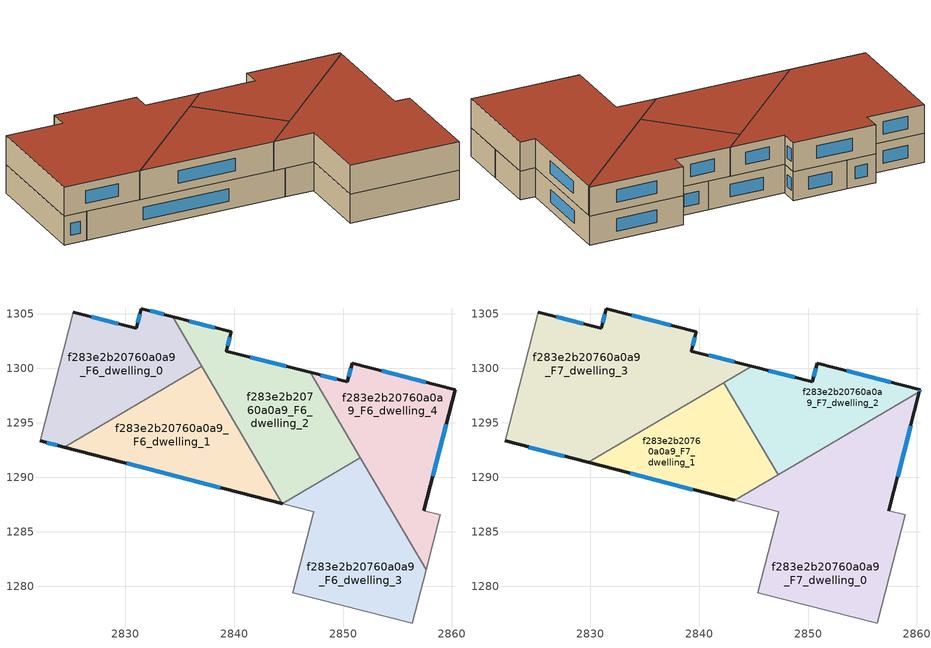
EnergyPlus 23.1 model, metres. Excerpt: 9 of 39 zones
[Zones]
f283e2b20760a0a9_F6_dwelling_0
 floor to f283e2b20760a0a9_F5_dwelling_0 (EU_floor_Construction): 2834.37,1304.73 2837.05,1300.17 2824.43,1292.75 2822.18,1293.33 2825.24,1305.17 2831.01,1303.68 2831.47,1305.48 z18
 wall outside (EU_wall_Construction): 2822.18,1293.33 2824.43,1292.75 / 2834.37,1304.73 2831.47,1305.48 2831.01,1303.68 2825.24,1305.17 z18:21
 wall adiabatic (EU_wall_Construction): 2825.24,1305.17 2822.18,1293.33 z18:21
 wall to f283e2b20760a0a9_F6_dwelling_1 (EU_wall_Construction): 2824.43,1292.75 2837.05,1300.17 z18:21
 wall to f283e2b20760a0a9_F6_dwelling_2 (EU_wall_Construction): 2837.05,1300.17 2834.37,1304.73 z18:21
 window (EU_Window_Construction): 2822.83,1293.17 2823.79,1292.92 / 2829.36,1304.1 2826.89,1304.74 / 2831.34,1304.96 2831.14,1304.19 / 2833.54,1304.94 2832.3,1305.26 z18.86:20.14
f283e2b20760a0a9_F6_dwelling_1
 floor to f283e2b20760a0a9_F5_dwelling_1 (EU_floor_Construction): 2837.05,1300.17 2844.45,1287.58 2824.43,1292.75 z18
 wall outside (EU_wall_Construction): 2824.43,1292.75 2844.45,1287.58 z18:21
 wall to f283e2b20760a0a9_F6_dwelling_3 (EU_wall_Construction): 2844.45,1287.58 2844.44,1287.59 z18:21
 wall to f283e2b20760a0a9_F6_dwelling_2 (EU_wall_Construction): 2844.44,1287.59 2837.05,1300.17 z18:21
 window (EU_Window_Construction): 2830.15,1291.28 2838.73,1289.06 z18.86:20.14
f283e2b20760a0a9_F6_dwelling_2
 floor to f283e2b20760a0a9_F5_dwelling_2 (EU_floor_Construction): 2847,1299.62 2851.6,1291.8 2844.44,1287.59 2834.37,1304.73 2839.75,1303.34 2839.29,1301.59 z18
 wall outside (EU_wall_Construction): 2847,1299.62 2839.29,1301.59 2839.75,1303.34 2834.37,1304.73 z18:21
 wall to f283e2b20760a0a9_F6_dwelling_3 (EU_wall_Construction): 2844.44,1287.59 2851.6,1291.8 z18:21
 wall to f283e2b20760a0a9_F6_dwelling_4 (EU_wall_Construction): 2851.6,1291.8 2847,1299.62 z18:21
 window (EU_Window_Construction): 2838.21,1303.74 2835.91,1304.33 / 2839.42,1302.09 2839.62,1302.84 / 2844.8,1300.18 2841.5,1301.03 z18.86:20.14
f283e2b20760a0a9_F6_dwelling_3
 floor to f283e2b20760a0a9_F5_dwelling_3 (EU_floor_Construction): 2851.6,1291.8 2857.64,1281.53 2856.36,1276.59 2845.4,1279.42 2847.31,1286.84 2844.45,1287.58 2844.44,1287.59 z18
 wall adiabatic (EU_wall_Construction): 2844.45,1287.58 2847.31,1286.84 2845.4,1279.42 2856.36,1276.59 2857.64,1281.53 z18:21
 wall to f283e2b20760a0a9_F6_dwelling_4 (EU_wall_Construction): 2857.64,1281.53 2851.6,1291.8 z18:21
f283e2b20760a0a9_F6_dwelling_4
 floor to f283e2b20760a0a9_F5_dwelling_4 (EU_floor_Construction): 2860.28,1298.05 2857.41,1286.94 2858.93,1286.55 2857.64,1281.53 2847,1299.62 2850.4,1298.75 2850.84,1300.48 z18
 wall outside (EU_wall_Construction): 2857.41,1286.94 2860.28,1298.05 2850.84,1300.48 2850.4,1298.75 2847,1299.62 z18:21
 wall adiabatic (EU_wall_Construction): 2857.64,1281.53 2858.93,1286.55 2857.41,1286.94 z18:21
 window (EU_Window_Construction): 2858.23,1290.12 2859.46,1294.88 / 2849.43,1299 2847.97,1299.37 / 2850.72,1299.99 2850.53,1299.25 / 2857.58,1298.75 2853.54,1299.79 z18.86:20.14
f283e2b20760a0a9_F7_dwelling_0
 floor to f283e2b20760a0a9_F6_dwelling_3 (EU_floor_Construction): 2851.6,1291.8 2857.64,1281.53 2856.36,1276.59 2845.4,1279.42 2847.31,1286.84 2844.45,1287.58 2844.44,1287.59 z21
 floor to f283e2b20760a0a9_F6_dwelling_4 (EU_floor_Construction): 2860.22,1297.84 2857.41,1286.94 2858.93,1286.55 2857.64,1281.53 2851.18,1292.52 z21
 floor to f283e2b20760a0a9_F6_dwelling_2 (EU_floor_Construction): 2851.18,1292.52 2851.6,1291.8 2844.44,1287.59 2844.02,1288.31 z21
 floor to f283e2b20760a0a9_F6_dwelling_1 (EU_floor_Construction): 2844.02,1288.31 2844.45,1287.58 2843.28,1287.88 z21
 wall outside (EU_wall_Construction): 2857.41,1286.94 2860.22,1297.84 z21:24
 wall adiabatic (EU_wall_Construction): 2843.28,1287.88 2847.31,1286.84 2845.4,1279.42 2856.36,1276.59 2858.93,1286.55 2857.41,1286.94 z21:24
 wall to f283e2b20760a0a9_F7_dwelling_2 (EU_wall_Construction): 2860.22,1297.84 2847.26,1290.22 z21:24
 wall to f283e2b20760a0a9_F7_dwelling_1 (EU_wall_Construction): 2847.26,1290.22 2843.28,1287.88 z21:24
 window (EU_Window_Construction): 2858.22,1290.05 2859.42,1294.72 z21.86:23.14
 roof outside (EU_roof_Construction): 2856.36,1276.59 2858.93,1286.55 2857.41,1286.94 2860.22,1297.84 2843.28,1287.88 2847.31,1286.84 2845.4,1279.42 z24
f283e2b20760a0a9_F7_dwelling_1
 floor to f283e2b20760a0a9_F6_dwelling_1 (EU_floor_Construction): 2839.04,1296.79 2844.02,1288.31 2843.28,1287.88 2829.81,1291.36 z21
 floor to f283e2b20760a0a9_F6_dwelling_2 (EU_floor_Construction): 2842.28,1298.69 2847.26,1290.21 2844.02,1288.31 2839.04,1296.79 z21
 wall outside (EU_wall_Construction): 2829.81,1291.36 2843.28,1287.88 z21:24
 wall to f283e2b20760a0a9_F7_dwelling_2 (EU_wall_Construction): 2847.26,1290.21 2842.28,1298.69 z21:24
 wall to f283e2b20760a0a9_F7_dwelling_3 (EU_wall_Construction): 2842.28,1298.69 2829.81,1291.36 z21:24
 window (EU_Window_Construction): 2833.66,1290.37 2839.43,1288.88 z21.86:23.14
 roof outside (EU_roof_Construction): 2847.26,1290.21 2842.28,1298.69 2829.81,1291.36 2843.28,1287.88 z24
f283e2b20760a0a9_F7_dwelling_2
 floor to f283e2b20760a0a9_F6_dwelling_2 (EU_floor_Construction): 2847,1299.62 2851.18,1292.52 2847.26,1290.21 2842.28,1298.69 2844.81,1300.18 z21
 floor to f283e2b20760a0a9_F6_dwelling_4 (EU_floor_Construction): 2860.28,1298.05 2860.22,1297.84 2851.18,1292.52 2847,1299.62 2850.4,1298.75 2850.84,1300.48 z21
 wall outside (EU_wall_Construction): 2860.22,1297.84 2860.28,1298.05 2850.84,1300.48 2850.4,1298.75 2844.81,1300.18 z21:24
 wall to f283e2b20760a0a9_F7_dwelling_3 (EU_wall_Construction): 2844.81,1300.18 2842.28,1298.69 z21:24
 window (EU_Window_Construction): 2848.8,1299.16 2846.41,1299.77 / 2850.72,1299.99 2850.53,1299.25 / 2857.58,1298.75 2853.54,1299.79 / 2860.24,1297.9 2860.26,1297.99 z21.86:23.14
 roof outside (EU_roof_Construction): 2860.22,1297.84 2860.28,1298.05 2850.84,1300.48 2850.4,1298.75 2844.81,1300.18 2842.28,1298.69 2847.26,1290.21 z24
f283e2b20760a0a9_F7_dwelling_3
 floor to f283e2b20760a0a9_F6_dwelling_0 (EU_floor_Construction): 2834.37,1304.73 2837.05,1300.17 2824.43,1292.76 2822.18,1293.33 2825.24,1305.17 2831.01,1303.68 2831.47,1305.48 z21
 floor to f283e2b20760a0a9_F6_dwelling_1 (EU_floor_Construction): 2837.05,1300.17 2839.04,1296.79 2829.81,1291.36 2824.43,1292.76 z21
 floor to f283e2b20760a0a9_F6_dwelling_2 (EU_floor_Construction): 2844.81,1300.18 2839.04,1296.79 2834.37,1304.73 2839.75,1303.34 2839.29,1301.59 z21
 wall outside (EU_wall_Construction): 2844.81,1300.18 2839.29,1301.59 2839.75,1303.34 2831.47,1305.48 2831.01,1303.68 2825.24,1305.17 / 2822.18,1293.33 2829.81,1291.36 z21:24
 wall adiabatic (EU_wall_Construction): 2825.24,1305.17 2822.18,1293.33 z21:24
 window (EU_Window_Construction): 2829.36,1304.1 2826.89,1304.74 / 2831.34,1304.96 2831.14,1304.19 / 2837.38,1303.95 2833.84,1304.87 / 2839.42,1302.09 2839.62,1302.84 / 2843.24,1300.58 2840.87,1301.19 / 2824.36,1292.77 2827.63,1291.93 z21.86:23.14
 roof outside (EU_roof_Construction): 2844.81,1300.18 2839.29,1301.59 2839.75,1303.34 2831.47,1305.48 2831.01,1303.68 2825.24,1305.17 2822.18,1293.33 2829.81,1291.36 z24
[Building]
EU S2 Campaign: North Axis=0; Terrain=City; Solar Distribution=FullExterior
[Site:Location]
Helsinki-Vantaa.AP: Latitude=60.317; Longitude=24.963; Time Zone=2; Elevation=54.6
[SizingPeriod:WeatherFileDays]
AnnualSizingPeriod: Begin Month=1; Begin Day of Month=1; End Month=12; End Day of Month=31; Day of Week for Start Day=Monday; Use Weather File Daylight Saving Period=No; Use Weather File Rain and Snow Indicators=No
[MATERIAL]
EU_InternalMass_Material: Roughness=MediumRough; Thickness=0.1; Conductivity=1; Density=1800; Specific Heat=900; Thermal Absorptance=0.9; Solar Absorptance=0.7; Visible Absorptance=0.7
[MATERIAL:NOMASS] Roughness=MediumRough; Thermal Absorptance=0.9; Solar Absorptance=0.7; Visible Absorptance=0.7
Name | Thermal Resistance
EU_wall_NoMass | 5.91765
EU_roof_NoMass | 11.1778
EU_floor_NoMass | 6.2875
[WINDOWMATERIAL:SIMPLEGLAZINGSYSTEM]
EU_Window_SimpleGlazing: UFactor=0.994035; Solar Heat Gain Coefficient=0.7; Visible Transmittance=0.7
[CONSTRUCTION]
EU_wall_Construction: EU_wall_NoMass
EU_roof_Construction: EU_roof_NoMass
EU_floor_Construction: EU_floor_NoMass
EU_Window_Construction: EU_Window_SimpleGlazing
EU_InternalMass_Construction: EU_InternalMass_Material
[ZONE] Type=1; Multiplier=1; Ceiling Height=autocalculate; Floor Area=autocalculate; Part of Total Floor Area=Yes
Name | Volume
f283e2b20760a0a9_F6_dwelling_0 | 320.848
f283e2b20760a0a9_F7_dwelling_0 | 562.284
f283e2b20760a0a9_F6_dwelling_1 | 320.834
f283e2b20760a0a9_F7_dwelling_1 | 281.128
f283e2b20760a0a9_F6_dwelling_2 | 353.873
f283e2b20760a0a9_F7_dwelling_2 | 281.151
f283e2b20760a0a9_F6_dwelling_3 | 353.888
f283e2b20760a0a9_F7_dwelling_3 | 562.254
f283e2b20760a0a9_F6_dwelling_4 | 337.368
[INTERNALMASS] Construction=EU_InternalMass_Construction
Name | Zone or ZoneList | Surface Area
f283e2b20760a0a9_F6_dwelling_0_EU_InternalMass | f283e2b20760a0a9_F6_dwelling_0 | 106.95
f283e2b20760a0a9_F6_dwelling_1_EU_InternalMass | f283e2b20760a0a9_F6_dwelling_1 | 106.94
f283e2b20760a0a9_F6_dwelling_2_EU_InternalMass | f283e2b20760a0a9_F6_dwelling_2 | 117.966
f283e2b20760a0a9_F6_dwelling_3_EU_InternalMass | f283e2b20760a0a9_F6_dwelling_3 | 117.963
f283e2b20760a0a9_F6_dwelling_4_EU_InternalMass | f283e2b20760a0a9_F6_dwelling_4 | 112.456
f283e2b20760a0a9_F7_dwelling_0_EU_InternalMass | f283e2b20760a0a9_F7_dwelling_0 | 187.428
f283e2b20760a0a9_F7_dwelling_1_EU_InternalMass | f283e2b20760a0a9_F7_dwelling_1 | 93.7095
f283e2b20760a0a9_F7_dwelling_2_EU_InternalMass | f283e2b20760a0a9_F7_dwelling_2 | 93.7164
f283e2b20760a0a9_F7_dwelling_3_EU_InternalMass | f283e2b20760a0a9_F7_dwelling_3 | 187.425
[OTHEREQUIPMENT] Fuel Type=Electricity; Design Level Calculation Method=Watts/Area; Power per Zone Floor Area=1; Fraction Latent=0; Fraction Radiant=0; Fraction Lost=0; Carbon Dioxide Generation Rate=0; EndUse Subcategory=EU_Step8_InternalGains
Name | Zone or ZoneList or Space or SpaceList | Schedule
EU_Step8_InternalGain_f283e2b20760a0a9_F6_dwelling_0_f000 | f283e2b20760a0a9_F6_dwelling_0 | EU_Step8_GainSchedule_f283e2b20760a0a9_F6_dwelling_0_f000
EU_Step8_InternalGain_f283e2b20760a0a9_F6_dwelling_1_f000 | f283e2b20760a0a9_F6_dwelling_1 | EU_Step8_GainSchedule_f283e2b20760a0a9_F6_dwelling_1_f000
EU_Step8_InternalGain_f283e2b20760a0a9_F6_dwelling_2_f000 | f283e2b20760a0a9_F6_dwelling_2 | EU_Step8_GainSchedule_f283e2b20760a0a9_F6_dwelling_2_f000
EU_Step8_InternalGain_f283e2b20760a0a9_F6_dwelling_3_f000 | f283e2b20760a0a9_F6_dwelling_3 | EU_Step8_GainSchedule_f283e2b20760a0a9_F6_dwelling_3_f000
EU_Step8_InternalGain_f283e2b20760a0a9_F6_dwelling_4_f000 | f283e2b20760a0a9_F6_dwelling_4 | EU_Step8_GainSchedule_f283e2b20760a0a9_F6_dwelling_4_f000
EU_Step8_InternalGain_f283e2b20760a0a9_F7_dwelling_0_f000 | f283e2b20760a0a9_F7_dwelling_0 | EU_Step8_GainSchedule_f283e2b20760a0a9_F7_dwelling_0_f000
EU_Step8_InternalGain_f283e2b20760a0a9_F7_dwelling_1_f000 | f283e2b20760a0a9_F7_dwelling_1 | EU_Step8_GainSchedule_f283e2b20760a0a9_F7_dwelling_1_f000
EU_Step8_InternalGain_f283e2b20760a0a9_F7_dwelling_2_f000 | f283e2b20760a0a9_F7_dwelling_2 | EU_Step8_GainSchedule_f283e2b20760a0a9_F7_dwelling_2_f000
EU_Step8_InternalGain_f283e2b20760a0a9_F7_dwelling_3_f000 | f283e2b20760a0a9_F7_dwelling_3 | EU_Step8_GainSchedule_f283e2b20760a0a9_F7_dwelling_3_f000
[ZONEVENTILATION:DESIGNFLOWRATE] Schedule=EU_AlwaysOn; Design Flow Rate Calculation Method=AirChanges/Hour; Air Changes per Hour=0.596421; Ventilation Type=Natural; Fan Pressure Rise=0; Fan Total Efficiency=1; Constant Term Coefficient=1; Temperature Term Coefficient=0; Velocity Term Coefficient=0; Velocity Squared Term Coefficient=0; Minimum Indoor Temperature=-100; Maximum Indoor Temperature=100; Delta Temperature=-100; Minimum Outdoor Temperature=-100; Maximum Outdoor Temperature=100; Maximum Wind Speed=40
Name | Zone or ZoneList or Space or SpaceList
EU_ConstantAir_f283e2b20760a0a9_F6_dwelling_0 | f283e2b20760a0a9_F6_dwelling_0
EU_ConstantAir_f283e2b20760a0a9_F6_dwelling_1 | f283e2b20760a0a9_F6_dwelling_1
EU_ConstantAir_f283e2b20760a0a9_F6_dwelling_2 | f283e2b20760a0a9_F6_dwelling_2
EU_ConstantAir_f283e2b20760a0a9_F6_dwelling_3 | f283e2b20760a0a9_F6_dwelling_3
EU_ConstantAir_f283e2b20760a0a9_F6_dwelling_4 | f283e2b20760a0a9_F6_dwelling_4
EU_ConstantAir_f283e2b20760a0a9_F7_dwelling_0 | f283e2b20760a0a9_F7_dwelling_0
EU_ConstantAir_f283e2b20760a0a9_F7_dwelling_1 | f283e2b20760a0a9_F7_dwelling_1
EU_ConstantAir_f283e2b20760a0a9_F7_dwelling_2 | f283e2b20760a0a9_F7_dwelling_2
EU_ConstantAir_f283e2b20760a0a9_F7_dwelling_3 | f283e2b20760a0a9_F7_dwelling_3
[HVACTEMPLATE:THERMOSTAT] Constant Heating Setpoint=20; Constant Cooling Setpoint=50
EU_HeatOnly_f283e2b20760a0a9_F0_dwelling_0; EU_HeatOnly_f283e2b20760a0a9_F0_dwelling_1; EU_HeatOnly_f283e2b20760a0a9_F0_dwelling_2; EU_HeatOnly_f283e2b20760a0a9_F0_dwelling_3; EU_HeatOnly_f283e2b20760a0a9_F0_dwelling_4; EU_HeatOnly_f283e2b20760a0a9_F1_dwelling_0; EU_HeatOnly_f283e2b20760a0a9_F1_dwelling_1; EU_HeatOnly_f283e2b20760a0a9_F1_dwelling_2; EU_HeatOnly_f283e2b20760a0a9_F1_dwelling_3; EU_HeatOnly_f283e2b20760a0a9_F1_dwelling_4; EU_HeatOnly_f283e2b20760a0a9_F2_dwelling_0; EU_HeatOnly_f283e2b20760a0a9_F2_dwelling_1; EU_HeatOnly_f283e2b20760a0a9_F2_dwelling_2; EU_HeatOnly_f283e2b20760a0a9_F2_dwelling_3; EU_HeatOnly_f283e2b20760a0a9_F2_dwelling_4; EU_HeatOnly_f283e2b20760a0a9_F3_dwelling_0; EU_HeatOnly_f283e2b20760a0a9_F3_dwelling_1; EU_HeatOnly_f283e2b20760a0a9_F3_dwelling_2; EU_HeatOnly_f283e2b20760a0a9_F3_dwelling_3; EU_HeatOnly_f283e2b20760a0a9_F3_dwelling_4; EU_HeatOnly_f283e2b20760a0a9_F4_dwelling_0; EU_HeatOnly_f283e2b20760a0a9_F4_dwelling_1; EU_HeatOnly_f283e2b20760a0a9_F4_dwelling_2; EU_HeatOnly_f283e2b20760a0a9_F4_dwelling_3; EU_HeatOnly_f283e2b20760a0a9_F4_dwelling_4; EU_HeatOnly_f283e2b20760a0a9_F5_dwelling_0; EU_HeatOnly_f283e2b20760a0a9_F5_dwelling_1; EU_HeatOnly_f283e2b20760a0a9_F5_dwelling_2; EU_HeatOnly_f283e2b20760a0a9_F5_dwelling_3; EU_HeatOnly_f283e2b20760a0a9_F5_dwelling_4; EU_HeatOnly_f283e2b20760a0a9_F6_dwelling_0; EU_HeatOnly_f283e2b20760a0a9_F6_dwelling_1; EU_HeatOnly_f283e2b20760a0a9_F6_dwelling_2; EU_HeatOnly_f283e2b20760a0a9_F6_dwelling_3; EU_HeatOnly_f283e2b20760a0a9_F6_dwelling_4; EU_HeatOnly_f283e2b20760a0a9_F7_dwelling_0; EU_HeatOnly_f283e2b20760a0a9_F7_dwelling_1; EU_HeatOnly_f283e2b20760a0a9_F7_dwelling_2; EU_HeatOnly_f283e2b20760a0a9_F7_dwelling_3
[HVACTEMPLATE:ZONE:IDEALLOADSAIRSYSTEM] System Availability Schedule=EU_AlwaysOn; Maximum Heating Supply Air Temperature=50; Minimum Cooling Supply Air Temperature=13; Maximum Heating Supply Air Humidity Ratio=0.0156; Minimum Cooling Supply Air Humidity Ratio=0.0077; Heating Limit=NoLimit; Cooling Limit=NoLimit; Heating Availability Schedule=EU_AlwaysOn; Cooling Availability Schedule=EU_CoolingOff; Dehumidification Control Type=ConstantSensibleHeatRatio; Cooling Sensible Heat Ratio=0.7; Dehumidification Setpoint=60; Humidification Control Type=None; Humidification Setpoint=30; Outdoor Air Method=None; Outdoor Air Flow Rate per Person=0.00944; Outdoor Air Flow Rate per Zone Floor Area=0; Outdoor Air Flow Rate per Zone=0; Demand Controlled Ventilation Type=None; Outdoor Air Economizer Type=NoEconomizer; Heat Recovery Type=None; Sensible Heat Recovery Effectiveness=0.7; Latent Heat Recovery Effectiveness=0.65
Name | Template Thermostat
f283e2b20760a0a9_F6_dwelling_0 | EU_HeatOnly_f283e2b20760a0a9_F6_dwelling_0
f283e2b20760a0a9_F6_dwelling_1 | EU_HeatOnly_f283e2b20760a0a9_F6_dwelling_1
f283e2b20760a0a9_F6_dwelling_2 | EU_HeatOnly_f283e2b20760a0a9_F6_dwelling_2
f283e2b20760a0a9_F6_dwelling_3 | EU_HeatOnly_f283e2b20760a0a9_F6_dwelling_3
f283e2b20760a0a9_F6_dwelling_4 | EU_HeatOnly_f283e2b20760a0a9_F6_dwelling_4
f283e2b20760a0a9_F7_dwelling_0 | EU_HeatOnly_f283e2b20760a0a9_F7_dwelling_0
f283e2b20760a0a9_F7_dwelling_1 | EU_HeatOnly_f283e2b20760a0a9_F7_dwelling_1
f283e2b20760a0a9_F7_dwelling_2 | EU_HeatOnly_f283e2b20760a0a9_F7_dwelling_2
f283e2b20760a0a9_F7_dwelling_3 | EU_HeatOnly_f283e2b20760a0a9_F7_dwelling_3
[SIZING:ZONE] Zone Cooling Design Supply Air Temperature Input Method=SupplyAirTemperature; Zone Cooling Design Supply Air Temperature=13; Zone Heating Design Supply Air Temperature Input Method=SupplyAirTemperature; Zone Heating Design Supply Air Temperature=50; Zone Cooling Design Supply Air Humidity Ratio=0.008; Zone Heating Design Supply Air Humidity Ratio=0.008; Cooling Design Air Flow Method=DesignDay; Cooling Design Air Flow Rate=0; Cooling Minimum Air Flow per Zone Floor Area=0.000762; Cooling Minimum Air Flow=0; Cooling Minimum Air Flow Fraction=0.2; Heating Design Air Flow Method=DesignDay; Heating Design Air Flow Rate=0; Heating Maximum Air Flow per Zone Floor Area=0.002032; Heating Maximum Air Flow=0.141576; Heating Maximum Air Flow Fraction=0.3; Account for Dedicated Outdoor Air System=No; Dedicated Outdoor Air System Control Strategy=NeutralSupplyAir; Dedicated Outdoor Air Low Setpoint Temperature for Design=autosize; Dedicated Outdoor Air High Setpoint Temperature for Design=autosize; Zone Load Sizing Method=Sensible Load Only No Latent Load; Zone Latent Cooling Design Supply Air Humidity Ratio Input Method=HumidityRatioDifference; Zone Cooling Design Supply Air Humidity Ratio Difference=0.005; Zone Latent Heating Design Supply Air Humidity Ratio Input Method=HumidityRatioDifference; Zone Humidification Design Supply Air Humidity Ratio Difference=0.005
f283e2b20760a0a9_F6_dwelling_0; f283e2b20760a0a9_F6_dwelling_1; f283e2b20760a0a9_F6_dwelling_2; f283e2b20760a0a9_F6_dwelling_3; f283e2b20760a0a9_F6_dwelling_4; f283e2b20760a0a9_F7_dwelling_0; f283e2b20760a0a9_F7_dwelling_1; f283e2b20760a0a9_F7_dwelling_2; f283e2b20760a0a9_F7_dwelling_3
[SCHEDULE:CONSTANT]
Name | Hourly Value
EU_AlwaysOn | 1
EU_CoolingOff | 0
[SCHEDULE:FILE] Column Number=1; Rows to Skip at Top=0; Number of Hours of Data=8760; Column Separator=Comma; Interpolate to Timestep=No; Minutes per Item=60; Adjust Schedule for Daylight Savings=Yes
Name | File
EU_Step8_GainSchedule_f283e2b20760a0a9_F6_dwelling_0_f000 | ../../schedules/f283e2b20760a0a9/f283e2b20760a0a9_F6_dwelling_0_f000_gain.csv
EU_Step8_GainSchedule_f283e2b20760a0a9_F6_dwelling_1_f000 | ../../schedules/f283e2b20760a0a9/f283e2b20760a0a9_F6_dwelling_1_f000_gain.csv
EU_Step8_GainSchedule_f283e2b20760a0a9_F6_dwelling_2_f000 | ../../schedules/f283e2b20760a0a9/f283e2b20760a0a9_F6_dwelling_2_f000_gain.csv
EU_Step8_GainSchedule_f283e2b20760a0a9_F6_dwelling_3_f000 | ../../schedules/f283e2b20760a0a9/f283e2b20760a0a9_F6_dwelling_3_f000_gain.csv
EU_Step8_GainSchedule_f283e2b20760a0a9_F6_dwelling_4_f000 | ../../schedules/f283e2b20760a0a9/f283e2b20760a0a9_F6_dwelling_4_f000_gain.csv
EU_Step8_GainSchedule_f283e2b20760a0a9_F7_dwelling_0_f000 | ../../schedules/f283e2b20760a0a9/f283e2b20760a0a9_F7_dwelling_0_f000_gain.csv
EU_Step8_GainSchedule_f283e2b20760a0a9_F7_dwelling_1_f000 | ../../schedules/f283e2b20760a0a9/f283e2b20760a0a9_F7_dwelling_1_f000_gain.csv
EU_Step8_GainSchedule_f283e2b20760a0a9_F7_dwelling_2_f000 | ../../schedules/f283e2b20760a0a9/f283e2b20760a0a9_F7_dwelling_2_f000_gain.csv
EU_Step8_GainSchedule_f283e2b20760a0a9_F7_dwelling_3_f000 | ../../schedules/f283e2b20760a0a9/f283e2b20760a0a9_F7_dwelling_3_f000_gain.csv
